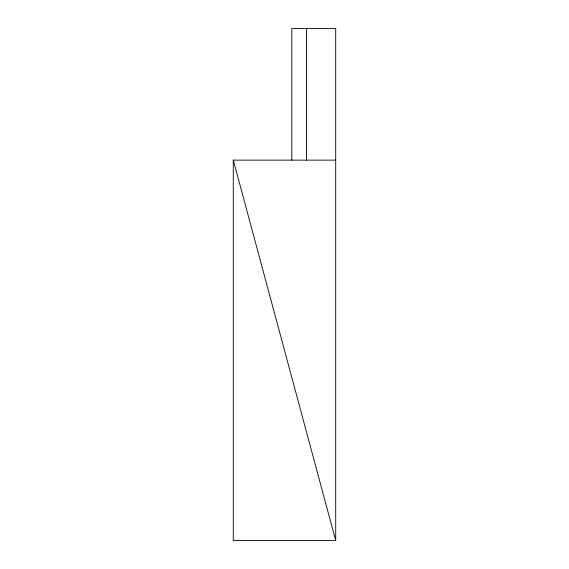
<?xml version="1.0" encoding="UTF-8"?>
<svg xmlns="http://www.w3.org/2000/svg" width="569" height="569" viewBox="0 0 569 569"><rect width="100%" height="100%" fill="white"/><g stroke="black" fill="none" stroke-linecap="round" stroke-linejoin="round"><path stroke-width="0.85" d="M291.819 160.131L291.819 28.45L335.71 28.45L335.71 540.55L233.29 540.55L233.29 160.131L335.71 160.131M233.29 160.131L335.71 540.55M306.449 28.45L306.449 160.131"/></g></svg>
